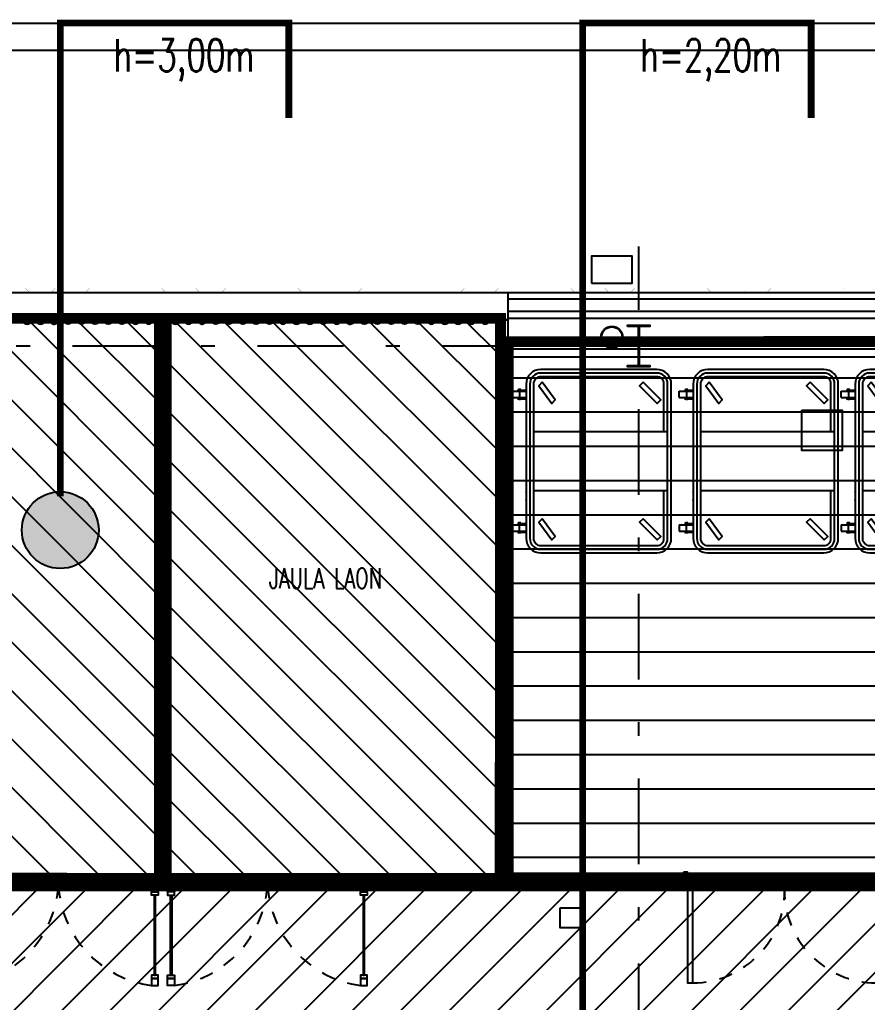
# Model space of a CAD drawing. Header units: millimetres. Extents: x -77 to 207, y -160 to 187.
# Drawn here: x -36.42 to -30.13, y 36.52 to 43.8 of the extents above; entities that cross this region are included whole.
import ezdxf
from ezdxf.enums import TextEntityAlignment as Align
from ezdxf.xclip import XClip

# ---------------------------------------------------------------- set-up
doc = ezdxf.new("R2010")
doc.units = ezdxf.units.MM
doc.header["$LTSCALE"] = 0.1
for name, pattern in [('X REF - ANELO INST bind$0$X REF - ANELO$0$DASHDOT2', [12.7, 6.35, -3.175, 0, -3.175]), ('X REF - ANELO INST bind$0$X REF - ANELO$0$DASHED', [0.75, 0.5, -0.25]), ('X REF - ANELO INST bind$0$X REF - ANELO$0$DASHED2', [0.375, 0.25, -0.125]), ('X REF - ANELO INST bind$0$X REF - ANELO$0$HIDDEN2', [0.1875, 0.125, -0.0625])]:
    doc.linetypes.add(name, pattern=pattern)
for name, color, linetype in [('C01 Foil blanco', 30, 'Continuous'), ('C02 PRY comun', 191, 'Continuous'), ('C04 PRY comun antihongos', 84, 'Continuous'), ('C07 P media Tº', 140, 'Continuous'), ('C10 Malla Metalica', 244, 'Continuous'), ('X REF - ANELO INST bind$0$X REF - ANELO EXT$0$E-REJILLAS', 8, 'Continuous'), ('X REF - ANELO INST bind$0$X REF - ANELO EXT$0$RLV-CORDONES', 8, 'Continuous'), ('X REF - ANELO INST bind$0$X REF - ANELO$0$A-CAMARA', 7, 'Continuous'), ('X REF - ANELO INST bind$0$X REF - ANELO$0$A-CHAPA ACANALADA', 8, 'Continuous'), ('X REF - ANELO INST bind$0$X REF - ANELO$0$A-CHAPA TRAPEZOIDAL', 8, 'Continuous'), ('X REF - ANELO INST bind$0$X REF - ANELO$0$A-TABIQUE HºAº', 7, 'Continuous'), ('X REF - ANELO INST bind$0$X REF - ANELO$0$A-VISTAS', 8, 'Continuous'), ('X REF - ANELO INST bind$0$X REF - ANELO$0$C-METALICA', 8, 'Continuous'), ('X REF - ANELO INST bind$0$X REF - ANELO$0$E-GENERAL', 8, 'Continuous'), ('X REF - ANELO INST bind$0$X REF - ANELO$0$E-MONTANTE PLUVIAL', 8, 'Continuous'), ('X REF - ANELO INST bind$0$X REF - ANELO$0$E-REJILLAS', 8, 'Continuous'), ('X REF - ANELO INST bind$0$X REF - ANELO$0$MET-COLUMNA METALICA', 7, 'Continuous'), ('X REF - ANELO INST bind$0$X REF - ANELO$0$MET-CORREAS DE CV', 7, 'Continuous'), ('X REF - ANELO INST bind$0$X REF - ANELO$0$MET-EJE CABRIADAS', 8, 'X REF - ANELO INST bind$0$X REF - ANELO$0$DASHDOT2'), ('X REF - ANELO INST bind$0$X REF - ANELO$0$MET-LANA VIDRIO', 8, 'Continuous'), ('X REF - ANELO INST bind$0$X REF - ANELO$0$R-NOMBRE LOCAL', 7, 'Continuous')]:
    doc.layers.add(name, color=color, linetype=linetype)
doc.styles.get("Standard").update_dxf_attribs({"font": 'arial.ttf'})
doc.styles.add('X REF - ANELO INST bind$0$X REF - ANELO$0$VAUX', font='romans.shx', dxfattribs={"width": 0.85})
doc.linetypes.add('X REF - ANELO INST bind$0$X REF - ANELO$0$REFERENCIAL CORTE TRANSVERSAL WM$0$BATTING', pattern='A,0.00254,-2.54,[134,ltypeshp.shx,S=2.54,R=0,X=-2.54,Y=0],-5.08,[134,ltypeshp.shx,S=2.54,R=180,X=2.54,Y=0],-2.54', length=10.16254)
pattern_1 = [(135, (-1.24037, 0), (-0.1796051, -0.1796051), [])]

# ---------------------------------------------------------------- blocks, each defined once
blk = doc.blocks.new('X REF - ANELO INST bind$0$X REF - ANELO$0$CMETP')
at = {"layer": 'X REF - ANELO INST bind$0$X REF - ANELO$0$MET-COLUMNA METALICA'}
blk.add_hatch(color=256, dxfattribs=at).paths.add_polyline_path([(-0.0825, 0), (-0.0825, 0.0097), (-0.0073, 0.0097, 0.414214), (-0.0029, 0.0141), (-0.0029, 0.2958, 0.414214), (-0.0073, 0.3002), (-0.0825, 0.3002), (-0.0825, 0.31), (0.0825, 0.31), (0.0825, 0.3002), (0.0073, 0.3002, 0.414214), (0.0029, 0.2958), (0.0029, 0.0141, 0.414214), (0.0073, 0.0097), (0.0825, 0.0097), (0.0825, 0)])
blk.add_lwpolyline([(0.0825, 0.3002), (0.0825, 0.31), (-0.0825, 0.31), (-0.0825, 0.3002), (-0.0073, 0.3002, -0.414214), (-0.0029, 0.2958), (-0.0029, 0.0141, -0.414214), (-0.0073, 0.0097), (-0.0825, 0.0097), (-0.0825, 0), (0.0825, 0), (0.0825, 0.0097), (0.0073, 0.0097, -0.414214), (0.0029, 0.0141), (0.0029, 0.2958, -0.414214), (0.0073, 0.3002)], format="xyb", close=True, dxfattribs=at)
blk = doc.blocks.new('X REF - ANELO INST bind$0$X REF - ANELO$0$A$C26E2783D')
at = {"layer": 'X REF - ANELO INST bind$0$X REF - ANELO$0$E-GENERAL'}
for p, q in [((-0.4643, 0.691), (-0.5126, 0.691)), ((-0.5126, 0.691), (-0.5126, 0.5864)), ((-0.4643, 0.691), (-0.4643, 0.5864)), ((0.4778, 0.691), (0.4778, 0.5864)), ((0.4778, 0.691), (0.5262, 0.691)), ((0.5262, 0.691), (0.5262, 0.5864)), ((-0.5293, 0.6352), (-0.4464, 0.6352)), ((-0.5207, 0.6513), (-0.5207, 0.5864)), ((-0.5207, 0.5873), (-0.5175, 0.5873)), ((-0.5175, 0.6513), (-0.5175, 0.5864)), ((-0.4562, 0.6352), (-0.4643, 0.6352)), ((-0.4594, 0.6513), (-0.4594, 0.5864)), ((-0.4594, 0.5873), (-0.4562, 0.5873)), ((-0.4562, 0.6513), (-0.4562, 0.5864)), ((0.2365, 0.5873), (0.2332, 0.5873)), ((0.2977, 0.5873), (0.2945, 0.5873)), ((0.5429, 0.6352), (0.4599, 0.6352)), ((0.4698, 0.6513), (0.4698, 0.5864)), ((0.4698, 0.6352), (0.4778, 0.6352)), ((0.473, 0.5873), (0.4698, 0.5873)), ((0.473, 0.6513), (0.473, 0.5864)), ((0.531, 0.6513), (0.531, 0.5864)), ((0.5343, 0.5873), (0.531, 0.5873)), ((0.5343, 0.6513), (0.5343, 0.5864)), ((-0.21, 0.5322), (0.2235, 0.5322))]:
    blk.add_line(p, q, dxfattribs=at)
blk.add_lwpolyline([(-0.5649, 0.5864), (0.5784, 0.5864, -0.414214), (0.6868, 0.478), (0.6868, -0.3813, -0.414214), (0.5784, -0.4897), (-0.5649, -0.4897, -0.414214), (-0.6732, -0.3813), (-0.6732, 0.478, -0.414214)], format="xyb", close=True, dxfattribs=at)
for points in [[(-0.5252, 0.6261), (-0.5252, 0.6442), (-0.5207, 0.6442), (-0.5207, 0.6261)], [(-0.4517, 0.6261), (-0.4517, 0.6442), (-0.4562, 0.6442), (-0.4562, 0.6261)], [(0.4652, 0.6261), (0.4652, 0.6442), (0.4698, 0.6442), (0.4698, 0.6261)], [(0.5388, 0.6261), (0.5388, 0.6442), (0.5343, 0.6442), (0.5343, 0.6261)]]:
    blk.add_lwpolyline(points, close=True, dxfattribs=at)
at = {"layer": 'X REF - ANELO INST bind$0$X REF - ANELO$0$E-GENERAL', "linetype": 'Continuous'}
for points in [[(-0.21, -0.4626), (-0.5649, -0.4626, -0.414214), (-0.6461, -0.3813), (-0.6461, 0.478, -0.414214), (-0.5649, 0.5593), (0.5784, 0.5593, -0.414214), (0.6597, 0.478), (0.6597, -0.3813, -0.414214), (0.5784, -0.4626), (0.2235, -0.4626)], [(-0.21, -0.4355), (-0.5649, -0.4355, -0.414214), (-0.619, -0.3813), (-0.619, 0.478, -0.414214), (-0.5649, 0.5322), (0.5784, 0.5322, -0.414214), (0.6326, 0.478), (0.6326, -0.3813, -0.414214), (0.5784, -0.4355), (0.2235, -0.4355)]]:
    blk.add_lwpolyline(points, format="xyb", dxfattribs=at)
at = {"layer": 'X REF - ANELO INST bind$0$X REF - ANELO$0$E-GENERAL'}
blk.add_lwpolyline([(0.2235, 0.5322), (0.2235, -0.4626), (-0.21, -0.4626), (-0.21, 0.5322)], dxfattribs=at)
at = {"layer": 'X REF - ANELO INST bind$0$X REF - ANELO$0$E-GENERAL', "linetype": 'Continuous'}
for points in [[(-0.579, 0.4669), (-0.5527, 0.4932), (-0.4215, 0.3966), (-0.4478, 0.3704)], [(0.4337, 0.4669), (0.4599, 0.4932), (0.5912, 0.3966), (0.5649, 0.3704)], [(-0.579, -0.2804), (-0.5527, -0.2541), (-0.4215, -0.3854), (-0.4478, -0.4116)], [(0.4337, -0.2804), (0.4599, -0.2541), (0.5912, -0.3854), (0.5649, -0.4116)]]:
    blk.add_lwpolyline(points, close=True, dxfattribs=at)
blk = doc.blocks.new('X REF - ANELO INST bind$0$X REF - ANELO EXT$0$rpluvial')
blk.add_lwpolyline([(1964.5718, 1190.3267), (1964.8718, 1190.3267), (1964.8718, 1190.5267), (1964.5718, 1190.5267)], close=True)
blk = doc.blocks.new('X REF - ANELO INST bind$0$X REF - ANELO EXT')
at = {"layer": 'X REF - ANELO INST bind$0$X REF - ANELO EXT$0$RLV-CORDONES'}
blk.add_lwpolyline([(-61.6249, -4.2732), (-61.625, 34.4717), (-61.625, 34.4717), (-61.625, 34.4717), (-61.625, 34.4717), (-61.625, 34.4717), (-61.625, 34.4717), (-61.6249, 37.778, -0.414212), (-55.6249, 43.778), (-14.3976, 43.778)], format="xyb", dxfattribs=at)
at = {"layer": 'X REF - ANELO INST bind$0$X REF - ANELO EXT$0$RLV-CORDONES', "color": 253}
blk.add_lwpolyline([(-61.4249, -4.265), (-61.4249, 37.778, -0.414212), (-55.6249, 43.578), (-13.7467, 43.578)], format="xyb", dxfattribs=at)
at = {"layer": 'X REF - ANELO INST bind$0$X REF - ANELO EXT$0$E-REJILLAS'}
blk.add_blockref('X REF - ANELO INST bind$0$X REF - ANELO EXT$0$rpluvial', (-1996.7475, -1148.4785, -0.0103), dxfattribs=at)
blk = doc.blocks.new('X REF - ANELO INST bind$0$X REF - ANELO$0$N Local')
at = {"layer": 'X REF - ANELO INST bind$0$X REF - ANELO$0$R-NOMBRE LOCAL', "lineweight": 0, "style": 'X REF - ANELO INST bind$0$X REF - ANELO$0$VAUX', "width": 0.85}
for p in [(6337.5718, -934.4549), (6337.5718, -934.7149)]:
    blk.add_attdef('NOMBRE', text='', height=0.1823, dxfattribs=at).set_placement(p, align=Align.CENTER)
blk = doc.blocks.new('X REF - ANELO INST bind$0$X REF - ANELO$0$P-180')
at = {"layer": 'X REF - ANELO INST bind$0$X REF - ANELO$0$C-METALICA'}
for points in [[(0.39, 0.1), (0.39, 0.82), (0.43, 0.82), (0.43, 0.1)], [(1.83, 0.1), (1.83, 0.82), (1.79, 0.82), (1.79, 0.1)], [(0.36, 0), (0.36, 0.1), (0.39, 0.1), (0.39, 0)], [(1.86, 0), (1.86, 0.1), (1.83, 0.1), (1.83, 0)]]:
    blk.add_lwpolyline(points, close=True, dxfattribs=at)
at = {"layer": 'X REF - ANELO INST bind$0$X REF - ANELO$0$C-METALICA', "color": 8, "linetype": 'X REF - ANELO INST bind$0$X REF - ANELO$0$DASHED'}
for centre, start, end in [((0.4264, 0.1355), 357.02574, 89.70111), ((1.7936, 0.1355), 90.29889, 182.97426)]:
    blk.add_arc(centre, 0.6845, start, end, dxfattribs=at)
blk = doc.blocks.new('X REF - ANELO INST bind$0$X REF - ANELO')
at = {"layer": 'X REF - ANELO INST bind$0$X REF - ANELO$0$A-CAMARA', "ltscale": 5}
blk.add_line((-32.8538, 41.2191), (-32.8538, 37.3864), dxfattribs=at)
blk.add_lwpolyline([(-32.7941, 41.578), (-32.8538, 41.578), (-32.8538, 41.3611), (-32.7941, 41.3611)], close=True, dxfattribs=at)
blk.add_lwpolyline([(-31.4958, 37.3805), (-32.8538, 37.3805), (-32.8538, 41.3611), (-26.6316, 41.3611), (-26.6313, 39.5604), (-26.4223, 39.5604), (-26.4222, 39.5004), (-26.6912, 39.5004), (-26.6916, 41.3011), (-32.7941, 41.3011), (-32.7935, 37.4406), (-31.4958, 37.4406), (-31.4958, 37.3805)], dxfattribs=at)
at = {"layer": 'X REF - ANELO INST bind$0$X REF - ANELO$0$A-CHAPA ACANALADA'}
for points in [[(-36.4272, 41.5672, -0.414214), (-36.3928, 41.5672), (-36.3788, 41.5531, 0.414214), (-36.3412, 41.5531), (-36.3272, 41.5672, -0.414214), (-36.2941, 41.5672), (-36.2801, 41.5531, 0.414214), (-36.2426, 41.5531), (-36.2285, 41.5672, -0.414214), (-36.1941, 41.5672), (-36.1801, 41.5531, 0.219544), (-36.1587, 41.5452, 0.923906)], [(-35.6087, 41.5735), (-35.609, 41.5735, 0.181707), (-35.6259, 41.5671), (-35.6399, 41.5531, -0.414214), (-35.6774, 41.5531), (-35.6915, 41.5671, 0.414214), (-35.7259, 41.5671), (-35.7399, 41.5531, -0.414214), (-35.7774, 41.5531), (-35.7915, 41.5671, 0.414214), (-35.8245, 41.5671), (-35.8386, 41.5531, -0.414214), (-35.8761, 41.5531), (-35.8901, 41.5671, 0.414214), (-35.9245, 41.5671), (-35.9386, 41.5531, -0.414214), (-35.9761, 41.5531), (-35.9901, 41.5671, 0.414214), (-36.0232, 41.5671), (-36.0373, 41.5531, -0.414214), (-36.0748, 41.5531), (-36.0888, 41.5672, 0.414214), (-36.1232, 41.5672), (-36.1373, 41.5531, -0.219544), (-36.1587, 41.5452, -0.923906)], [(-35.6093, 41.5735), (-35.609, 41.5735, -0.181707), (-35.5921, 41.5671), (-35.578, 41.5531, 0.414214), (-35.5405, 41.5531), (-35.5265, 41.5671, -0.414214), (-35.4921, 41.5671), (-35.478, 41.5531, 0.414214), (-35.4405, 41.5531), (-35.4265, 41.5671, -0.414214), (-35.3934, 41.5671), (-35.3794, 41.5531, 0.414214), (-35.3419, 41.5531), (-35.3278, 41.5671, -0.414214), (-35.2934, 41.5671), (-35.2794, 41.5531, 0.414214), (-35.2419, 41.5531), (-35.2278, 41.5671, -0.414214), (-35.1948, 41.5671), (-35.1807, 41.5531, 0.414214), (-35.1432, 41.5531), (-35.1292, 41.5671, -0.414214), (-35.0948, 41.5671), (-35.0807, 41.5531, 0.219544), (-35.0593, 41.5452, 0.923906)], [(-34.5136, 41.5735), (-34.5139, 41.5735, 0.181707), (-34.5308, 41.5671), (-34.5448, 41.5531, -0.414214), (-34.5823, 41.5531), (-34.5963, 41.5671, 0.414214), (-34.6308, 41.5671), (-34.6448, 41.5531, -0.414214), (-34.6823, 41.5531), (-34.6963, 41.5671, 0.414214), (-34.7294, 41.5671), (-34.7435, 41.5531, -0.414214), (-34.781, 41.5531), (-34.795, 41.5671, 0.414214), (-34.8294, 41.5671), (-34.8435, 41.5531, -0.414214), (-34.881, 41.5531), (-34.895, 41.5671, 0.414214), (-34.9281, 41.5671), (-34.9421, 41.5531, -0.414214), (-34.9796, 41.5531), (-34.9937, 41.5671, 0.414214), (-35.0281, 41.5671), (-35.0421, 41.5531, -0.219544), (-35.0635, 41.5452, -0.923906)], [(-34.5136, 41.5735), (-34.5132, 41.5735, -0.181707), (-34.4963, 41.5671), (-34.4823, 41.5531, 0.414214), (-34.4448, 41.5531), (-34.4308, 41.5671, -0.414214), (-34.3963, 41.5671), (-34.3823, 41.5531, 0.414214), (-34.3448, 41.5531), (-34.3308, 41.5671, -0.414214), (-34.2977, 41.5671), (-34.2836, 41.5531, 0.414214), (-34.2461, 41.5531), (-34.2321, 41.5671, -0.414214), (-34.1977, 41.5671), (-34.1836, 41.5531, 0.414214), (-34.1461, 41.5531), (-34.1321, 41.5671, -0.414214), (-34.099, 41.5671), (-34.085, 41.5531, 0.414214), (-34.0475, 41.5531), (-34.0334, 41.5672, -0.414214), (-33.999, 41.5672), (-33.985, 41.5531, 0.219544), (-33.9635, 41.5452, 0.923906)], [(-33.4136, 41.5735), (-33.4139, 41.5735, 0.181707), (-33.4308, 41.5672), (-33.4448, 41.5531, -0.414214), (-33.4823, 41.5531), (-33.4963, 41.5672, 0.414214), (-33.5308, 41.5672), (-33.5448, 41.5531, -0.414214), (-33.5823, 41.5531), (-33.5963, 41.5672, 0.414214), (-33.6294, 41.5672), (-33.6435, 41.5531, -0.414214), (-33.681, 41.5531), (-33.695, 41.5672, 0.414214), (-33.7294, 41.5672), (-33.7435, 41.5531, -0.414214), (-33.781, 41.5531), (-33.795, 41.5672, 0.414214), (-33.8281, 41.5672), (-33.8421, 41.5531, -0.414214), (-33.8796, 41.5531), (-33.8937, 41.5672, 0.414214), (-33.9281, 41.5672), (-33.9421, 41.5531, -0.219544), (-33.9635, 41.5452, -0.923906)], [(-33.4139, 41.5735), (-33.4136, 41.5735, -0.181707), (-33.3967, 41.5672), (-33.3826, 41.5531, 0.414214), (-33.3451, 41.5531), (-33.3311, 41.5672, -0.414214), (-33.2967, 41.5672), (-33.2826, 41.5531, 0.414214), (-33.2451, 41.5531), (-33.2311, 41.5672, -0.414214), (-33.198, 41.5672), (-33.1839, 41.5531, 0.414214), (-33.1464, 41.5531), (-33.1324, 41.5672, -0.414214), (-33.098, 41.5672), (-33.0839, 41.5531, 0.414214), (-33.0464, 41.5531), (-33.0324, 41.5672, -0.414214), (-32.9993, 41.5672), (-32.9853, 41.5531, 0.414214), (-32.9478, 41.5531), (-32.9337, 41.5672, -0.414214), (-32.8993, 41.5672), (-32.8853, 41.5531, 0.219544), (-32.8639, 41.5452, 0.923906)], [(-32.8538, 41.5463, -0.093827), (-32.8639, 41.5452)]]:
    blk.add_lwpolyline(points, format="xyb", dxfattribs=at)
at = {"layer": 'X REF - ANELO INST bind$0$X REF - ANELO$0$A-CHAPA TRAPEZOIDAL', "linetype": 'X REF - ANELO INST bind$0$X REF - ANELO$0$HIDDEN2'}
blk.add_lwpolyline([(-35.4104, 41.7943, 0.0006, 0.0006, 0), (-35.4219, 41.7828, 0.0006, 0.0006, 0), (-35.4519, 41.7828, 0.0006, 0.0006, 0), (-35.4559, 41.7868, 0.0006, 0.0006, 0), (-35.4859, 41.7868, 0.0006, 0.0006, 0), (-35.4899, 41.7828, 0.0006, 0.0006, 0), (-35.5199, 41.7828, 0.0006, 0.0006, 0), (-35.5239, 41.7868, 0.0006, 0.0006, 0), (-35.5539, 41.7868, 0.0006, 0.0006, 0), (-35.5579, 41.7828, 0.0006, 0.0006, 0), (-35.5879, 41.7828, 0.0006, 0.0006, 0), (-35.6162, 41.8111, 0.0006, 0.0006, 0), (-35.6462, 41.8111, 0.0006, 0.0006, 0), (-35.6745, 41.7828, 0.0006, 0.0006, 0), (-35.7045, 41.7828, 0.0006, 0.0006, 0), (-35.7085, 41.7868, 0.0006, 0.0006, 0), (-35.7385, 41.7868, 0.0006, 0.0006, 0), (-35.7425, 41.7828, 0.0006, 0.0006, 0), (-35.7725, 41.7828, 0.0006, 0.0006, 0), (-35.7765, 41.7868, 0.0006, 0.0006, 0), (-35.8065, 41.7868, 0.0006, 0.0006, 0), (-35.8105, 41.7828, 0.0006, 0.0006, 0), (-35.8405, 41.7828, 0.0006, 0.0006, 0), (-35.8688, 41.8111, 0.0006, 0.0006, 0), (-35.8988, 41.8111, 0.0006, 0.0006, 0), (-35.927, 41.7828, 0.0006, 0.0006, 0), (-35.957, 41.7828, 0.0006, 0.0006, 0), (-35.961, 41.7868, 0.0006, 0.0006, 0), (-35.991, 41.7868, 0.0006, 0.0006, 0), (-35.995, 41.7828, 0.0006, 0.0006, 0), (-36.025, 41.7828, 0.0006, 0.0006, 0), (-36.029, 41.7868, 0.0006, 0.0006, 0), (-36.059, 41.7868, 0.0006, 0.0006, 0), (-36.063, 41.7828, 0.0006, 0.0006, 0), (-36.093, 41.7828, 0.0006, 0.0006, 0), (-36.1213, 41.8111, 0.0006, 0.0006, 0), (-36.1513, 41.8111, 0.0006, 0.0006, 0), (-36.1796, 41.7828, 0.0006, 0.0006, 0), (-36.2096, 41.7828, 0.0006, 0.0006, 0), (-36.2136, 41.7868, 0.0006, 0.0006, 0), (-36.2436, 41.7868, 0.0006, 0.0006, 0), (-36.2476, 41.7828, 0.0006, 0.0006, 0), (-36.2776, 41.7828, 0.0006, 0.0006, 0), (-36.2816, 41.7868, 0.0006, 0.0006, 0), (-36.3116, 41.7868, 0.0006, 0.0006, 0), (-36.3156, 41.7828, 0.0006, 0.0006, 0), (-36.3456, 41.7828, 0.0006, 0.0006, 0), (-36.3739, 41.8111, 0.0006, 0.0006, 0), (-36.4039, 41.8111, 0.0006, 0.0006, 0), (-36.4322, 41.7828, 0, 0, 0)], format="xyseb", dxfattribs=at)
at = {"layer": 'X REF - ANELO INST bind$0$X REF - ANELO$0$A-CHAPA TRAPEZOIDAL'}
for points in [[(-34.6636, 41.7828, 0.0006, 0.0006, 0), (-34.6936, 41.7828, 0.0006, 0.0006, 0), (-34.6976, 41.7868, 0.0006, 0.0006, 0), (-34.7282, 41.7868, 0.0006, 0.0006, 0), (-34.7322, 41.7828, 0.0006, 0.0006, 0), (-34.7622, 41.7828, 0.0006, 0.0006, 0), (-34.7662, 41.7868, 0.0006, 0.0006, 0), (-34.7962, 41.7868, 0.0006, 0.0006, 0), (-34.8002, 41.7828, 0.0006, 0.0006, 0), (-34.8302, 41.7828, 0.0006, 0.0006, 0), (-34.8585, 41.8111, 0.0006, 0.0006, 0), (-34.8885, 41.8111, 0.0006, 0.0006, 0), (-34.9168, 41.7828, 0.0006, 0.0006, 0), (-34.9468, 41.7828, 0.0006, 0.0006, 0), (-34.9508, 41.7868, 0.0006, 0.0006, 0), (-34.9808, 41.7868, 0.0006, 0.0006, 0), (-34.9848, 41.7828, 0.0006, 0.0006, 0), (-35.0148, 41.7828, 0.0006, 0.0006, 0), (-35.0188, 41.7868, 0.0006, 0.0006, 0), (-35.0488, 41.7868, 0.0006, 0.0006, 0), (-35.0528, 41.7828, 0.0006, 0.0006, 0), (-35.0828, 41.7828, 0.0006, 0.0006, 0), (-35.111, 41.8111, 0.0006, 0.0006, 0), (-35.141, 41.8111, 0.0006, 0.0006, 0), (-35.1693, 41.7828, 0.0006, 0.0006, 0), (-35.1993, 41.7828, 0.0006, 0.0006, 0), (-35.2033, 41.7868, 0.0006, 0.0006, 0), (-35.2333, 41.7868, 0.0006, 0.0006, 0), (-35.2373, 41.7828, 0.0006, 0.0006, 0), (-35.2673, 41.7828, 0.0006, 0.0006, 0), (-35.2713, 41.7868, 0.0006, 0.0006, 0), (-35.3013, 41.7868, 0.0006, 0.0006, 0), (-35.3053, 41.7828, 0.0006, 0.0006, 0), (-35.3353, 41.7828, 0.0006, 0.0006, 0), (-35.3636, 41.8111, 0.0006, 0.0006, 0), (-35.3936, 41.8111, 0.0006, 0.0006, 0), (-35.4219, 41.7828, 0.0006, 0.0006, 0), (-35.4519, 41.7828, 0.0006, 0.0006, 0), (-35.4559, 41.7868, 0.0006, 0.0006, 0), (-35.4859, 41.7868, 0.0006, 0.0006, 0), (-35.4899, 41.7828, 0.0006, 0.0006, 0), (-35.5199, 41.7828, 0.0006, 0.0006, 0), (-35.5239, 41.7868, 0.0006, 0.0006, 0), (-35.5539, 41.7868, 0.0006, 0.0006, 0), (-35.5579, 41.7828, 0.0006, 0.0006, 0), (-35.5879, 41.7828, 0.0006, 0.0006, 0), (-35.6162, 41.8111, 0.0006, 0.0006, 0), (-35.6462, 41.8111, 0.0006, 0.0006, 0), (-35.6745, 41.7828, 0.0006, 0.0006, 0), (-35.7045, 41.7828, 0.0006, 0.0006, 0), (-35.7085, 41.7868, 0.0006, 0.0006, 0), (-35.7385, 41.7868, 0.0006, 0.0006, 0), (-35.7425, 41.7828, 0.0006, 0.0006, 0), (-35.7725, 41.7828, 0.0006, 0.0006, 0), (-35.7765, 41.7868, 0.0006, 0.0006, 0), (-35.8065, 41.7868, 0.0006, 0.0006, 0), (-35.8105, 41.7828, 0.0006, 0.0006, 0), (-35.8405, 41.7828, 0.0006, 0.0006, 0), (-35.8436, 41.786, 0.0006, 0.0006, 0)], [(-33.1476, 41.7828, 0.0006, 0.0006, 0), (-33.1776, 41.7828, 0.0006, 0.0006, 0), (-33.1816, 41.7868, 0.0006, 0.0006, 0), (-33.2122, 41.7868, 0.0006, 0.0006, 0), (-33.2162, 41.7828, 0.0006, 0.0006, 0), (-33.2462, 41.7828, 0.0006, 0.0006, 0), (-33.2502, 41.7868, 0.0006, 0.0006, 0), (-33.2802, 41.7868, 0.0006, 0.0006, 0), (-33.2842, 41.7828, 0.0006, 0.0006, 0), (-33.3142, 41.7828, 0.0006, 0.0006, 0), (-33.3425, 41.8111, 0.0006, 0.0006, 0), (-33.3725, 41.8111, 0.0006, 0.0006, 0), (-33.4008, 41.7828, 0.0006, 0.0006, 0), (-33.4308, 41.7828, 0.0006, 0.0006, 0), (-33.4348, 41.7868, 0.0006, 0.0006, 0), (-33.4648, 41.7868, 0.0006, 0.0006, 0), (-33.4688, 41.7828, 0.0006, 0.0006, 0), (-33.4988, 41.7828, 0.0006, 0.0006, 0), (-33.5028, 41.7868, 0.0006, 0.0006, 0), (-33.5328, 41.7868, 0.0006, 0.0006, 0), (-33.5368, 41.7828, 0.0006, 0.0006, 0), (-33.5668, 41.7828, 0.0006, 0.0006, 0), (-33.5951, 41.8111, 0.0006, 0.0006, 0), (-33.6251, 41.8111, 0.0006, 0.0006, 0), (-33.6534, 41.7828, 0.0006, 0.0006, 0), (-33.6834, 41.7828, 0.0006, 0.0006, 0), (-33.6874, 41.7868, 0.0006, 0.0006, 0), (-33.7174, 41.7868, 0.0006, 0.0006, 0), (-33.7214, 41.7828, 0.0006, 0.0006, 0), (-33.7514, 41.7828, 0.0006, 0.0006, 0), (-33.7554, 41.7868, 0.0006, 0.0006, 0), (-33.7854, 41.7868, 0.0006, 0.0006, 0), (-33.7894, 41.7828, 0.0006, 0.0006, 0), (-33.8194, 41.7828, 0.0006, 0.0006, 0), (-33.8476, 41.8111, 0.0006, 0.0006, 0), (-33.8776, 41.8111, 0.0006, 0.0006, 0), (-33.9059, 41.7828, 0.0006, 0.0006, 0), (-33.9359, 41.7828, 0.0006, 0.0006, 0), (-33.9399, 41.7868, 0.0006, 0.0006, 0), (-33.9699, 41.7868, 0.0006, 0.0006, 0), (-33.9739, 41.7828, 0.0006, 0.0006, 0), (-34.0039, 41.7828, 0.0006, 0.0006, 0), (-34.0079, 41.7868, 0.0006, 0.0006, 0), (-34.0379, 41.7868, 0.0006, 0.0006, 0), (-34.0419, 41.7828, 0.0006, 0.0006, 0), (-34.0719, 41.7828, 0.0006, 0.0006, 0), (-34.1002, 41.8111, 0.0006, 0.0006, 0), (-34.1302, 41.8111, 0.0006, 0.0006, 0), (-34.1585, 41.7828, 0.0006, 0.0006, 0), (-34.1885, 41.7828, 0.0006, 0.0006, 0), (-34.1925, 41.7868, 0.0006, 0.0006, 0), (-34.2225, 41.7868, 0.0006, 0.0006, 0), (-34.2265, 41.7828, 0.0006, 0.0006, 0), (-34.2565, 41.7828, 0.0006, 0.0006, 0), (-34.2605, 41.7868, 0.0006, 0.0006, 0), (-34.2905, 41.7868, 0.0006, 0.0006, 0), (-34.2945, 41.7828, 0.0006, 0.0006, 0), (-34.3245, 41.7828, 0.0006, 0.0006, 0), (-34.3528, 41.8111, 0.0006, 0.0006, 0), (-34.3828, 41.8111, 0.0006, 0.0006, 0), (-34.4111, 41.7828, 0.0006, 0.0006, 0), (-34.4411, 41.7828, 0.0006, 0.0006, 0), (-34.4451, 41.7868, 0.0006, 0.0006, 0), (-34.4751, 41.7868, 0.0006, 0.0006, 0), (-34.4791, 41.7828, 0.0006, 0.0006, 0), (-34.5091, 41.7828, 0.0006, 0.0006, 0), (-34.5131, 41.7868, 0.0006, 0.0006, 0), (-34.5431, 41.7868, 0.0006, 0.0006, 0), (-34.5471, 41.7828, 0.0006, 0.0006, 0), (-34.5771, 41.7828, 0.0006, 0.0006, 0), (-34.6053, 41.8111, 0.0006, 0.0006, 0), (-34.6353, 41.8111, 0.0006, 0.0006, 0), (-34.6636, 41.7828, 0, 0, 0)], [(-31.6317, 41.7828, 0.0006, 0.0006, 0), (-31.6617, 41.7828, 0.0006, 0.0006, 0), (-31.6657, 41.7868, 0.0006, 0.0006, 0), (-31.6962, 41.7868, 0.0006, 0.0006, 0), (-31.7002, 41.7828, 0.0006, 0.0006, 0), (-31.7302, 41.7828, 0.0006, 0.0006, 0), (-31.7342, 41.7868, 0.0006, 0.0006, 0), (-31.7642, 41.7868, 0.0006, 0.0006, 0), (-31.7682, 41.7828, 0.0006, 0.0006, 0), (-31.7982, 41.7828, 0.0006, 0.0006, 0), (-31.8265, 41.8111, 0.0006, 0.0006, 0), (-31.8565, 41.8111, 0.0006, 0.0006, 0), (-31.8848, 41.7828, 0.0006, 0.0006, 0), (-31.9148, 41.7828, 0.0006, 0.0006, 0), (-31.9188, 41.7868, 0.0006, 0.0006, 0), (-31.9488, 41.7868, 0.0006, 0.0006, 0), (-31.9528, 41.7828, 0.0006, 0.0006, 0), (-31.9828, 41.7828, 0.0006, 0.0006, 0), (-31.9868, 41.7868, 0.0006, 0.0006, 0), (-32.0168, 41.7868, 0.0006, 0.0006, 0), (-32.0208, 41.7828, 0.0006, 0.0006, 0), (-32.0508, 41.7828, 0.0006, 0.0006, 0), (-32.0791, 41.8111, 0.0006, 0.0006, 0), (-32.1091, 41.8111, 0.0006, 0.0006, 0), (-32.1374, 41.7828, 0.0006, 0.0006, 0), (-32.1674, 41.7828, 0.0006, 0.0006, 0), (-32.1714, 41.7868, 0.0006, 0.0006, 0), (-32.2014, 41.7868, 0.0006, 0.0006, 0), (-32.2054, 41.7828, 0.0006, 0.0006, 0), (-32.2354, 41.7828, 0.0006, 0.0006, 0), (-32.2394, 41.7868, 0.0006, 0.0006, 0), (-32.2694, 41.7868, 0.0006, 0.0006, 0), (-32.2734, 41.7828, 0.0006, 0.0006, 0), (-32.3034, 41.7828, 0.0006, 0.0006, 0), (-32.3317, 41.8111, 0.0006, 0.0006, 0), (-32.3617, 41.8111, 0.0006, 0.0006, 0), (-32.3899, 41.7828, 0.0006, 0.0006, 0), (-32.4199, 41.7828, 0.0006, 0.0006, 0), (-32.4239, 41.7868, 0.0006, 0.0006, 0), (-32.4539, 41.7868, 0.0006, 0.0006, 0), (-32.4579, 41.7828, 0.0006, 0.0006, 0), (-32.4879, 41.7828, 0.0006, 0.0006, 0), (-32.4919, 41.7868, 0.0006, 0.0006, 0), (-32.5219, 41.7868, 0.0006, 0.0006, 0), (-32.5259, 41.7828, 0.0006, 0.0006, 0), (-32.5559, 41.7828, 0.0006, 0.0006, 0), (-32.5842, 41.8111, 0.0006, 0.0006, 0), (-32.6142, 41.8111, 0.0006, 0.0006, 0), (-32.6425, 41.7828, 0.0006, 0.0006, 0), (-32.6725, 41.7828, 0.0006, 0.0006, 0), (-32.6765, 41.7868, 0.0006, 0.0006, 0), (-32.7065, 41.7868, 0.0006, 0.0006, 0), (-32.7105, 41.7828, 0.0006, 0.0006, 0), (-32.7405, 41.7828, 0.0006, 0.0006, 0), (-32.7445, 41.7868, 0.0006, 0.0006, 0), (-32.7745, 41.7868, 0.0006, 0.0006, 0), (-32.7785, 41.7828, 0.0006, 0.0006, 0), (-32.8085, 41.7828, 0.0006, 0.0006, 0), (-32.8368, 41.8111, 0.0006, 0.0006, 0), (-32.8668, 41.8111, 0.0006, 0.0006, 0), (-32.8951, 41.7828, 0.0006, 0.0006, 0), (-32.9251, 41.7828, 0.0006, 0.0006, 0), (-32.9291, 41.7868, 0.0006, 0.0006, 0), (-32.9591, 41.7868, 0.0006, 0.0006, 0), (-32.9631, 41.7828, 0.0006, 0.0006, 0), (-32.9931, 41.7828, 0.0006, 0.0006, 0), (-32.9971, 41.7868, 0.0006, 0.0006, 0), (-33.0271, 41.7868, 0.0006, 0.0006, 0), (-33.0311, 41.7828, 0.0006, 0.0006, 0), (-33.0611, 41.7828, 0.0006, 0.0006, 0), (-33.0894, 41.8111, 0.0006, 0.0006, 0), (-33.1194, 41.8111, 0.0006, 0.0006, 0), (-33.1476, 41.7828, 0, 0, 0)], [(-30.6099, 41.7943, 0.0006, 0.0006, 0), (-30.6214, 41.7828, 0.0006, 0.0006, 0), (-30.6514, 41.7828, 0.0006, 0.0006, 0), (-30.6554, 41.7868, 0.0006, 0.0006, 0), (-30.6854, 41.7868, 0.0006, 0.0006, 0), (-30.6894, 41.7828, 0.0006, 0.0006, 0), (-30.7194, 41.7828, 0.0006, 0.0006, 0), (-30.7234, 41.7868, 0.0006, 0.0006, 0), (-30.7534, 41.7868, 0.0006, 0.0006, 0), (-30.7574, 41.7828, 0.0006, 0.0006, 0), (-30.7874, 41.7828, 0.0006, 0.0006, 0), (-30.8157, 41.8111, 0.0006, 0.0006, 0), (-30.8457, 41.8111, 0.0006, 0.0006, 0), (-30.874, 41.7828, 0.0006, 0.0006, 0), (-30.904, 41.7828, 0.0006, 0.0006, 0), (-30.908, 41.7868, 0.0006, 0.0006, 0), (-30.938, 41.7868, 0.0006, 0.0006, 0), (-30.942, 41.7828, 0.0006, 0.0006, 0), (-30.972, 41.7828, 0.0006, 0.0006, 0), (-30.976, 41.7868, 0.0006, 0.0006, 0), (-31.006, 41.7868, 0.0006, 0.0006, 0), (-31.01, 41.7828, 0.0006, 0.0006, 0), (-31.04, 41.7828, 0.0006, 0.0006, 0), (-31.0682, 41.8111, 0.0006, 0.0006, 0), (-31.0982, 41.8111, 0.0006, 0.0006, 0), (-31.1265, 41.7828, 0.0006, 0.0006, 0), (-31.1565, 41.7828, 0.0006, 0.0006, 0), (-31.1605, 41.7868, 0.0006, 0.0006, 0), (-31.1905, 41.7868, 0.0006, 0.0006, 0), (-31.1945, 41.7828, 0.0006, 0.0006, 0), (-31.2245, 41.7828, 0.0006, 0.0006, 0), (-31.2285, 41.7868, 0.0006, 0.0006, 0), (-31.2585, 41.7868, 0.0006, 0.0006, 0), (-31.2625, 41.7828, 0.0006, 0.0006, 0), (-31.2925, 41.7828, 0.0006, 0.0006, 0), (-31.3208, 41.8111, 0.0006, 0.0006, 0), (-31.3508, 41.8111, 0.0006, 0.0006, 0), (-31.3791, 41.7828, 0.0006, 0.0006, 0), (-31.4091, 41.7828, 0.0006, 0.0006, 0), (-31.4131, 41.7868, 0.0006, 0.0006, 0), (-31.4431, 41.7868, 0.0006, 0.0006, 0), (-31.4471, 41.7828, 0.0006, 0.0006, 0), (-31.4771, 41.7828, 0.0006, 0.0006, 0), (-31.4811, 41.7868, 0.0006, 0.0006, 0), (-31.5111, 41.7868, 0.0006, 0.0006, 0), (-31.5151, 41.7828, 0.0006, 0.0006, 0), (-31.5451, 41.7828, 0.0006, 0.0006, 0), (-31.5734, 41.8111, 0.0006, 0.0006, 0), (-31.6034, 41.8111, 0.0006, 0.0006, 0), (-31.6317, 41.7828, 0, 0, 0)], [(-30.1163, 41.7828, 0.0006, 0.0006, 0), (-30.1463, 41.7828, 0.0006, 0.0006, 0), (-30.1503, 41.7868, 0.0006, 0.0006, 0), (-30.1803, 41.7868, 0.0006, 0.0006, 0), (-30.1843, 41.7828, 0.0006, 0.0006, 0), (-30.2143, 41.7828, 0.0006, 0.0006, 0), (-30.2183, 41.7868, 0.0006, 0.0006, 0), (-30.2483, 41.7868, 0.0006, 0.0006, 0), (-30.2523, 41.7828, 0.0006, 0.0006, 0), (-30.2823, 41.7828, 0.0006, 0.0006, 0), (-30.3105, 41.8111, 0.0006, 0.0006, 0), (-30.3405, 41.8111, 0.0006, 0.0006, 0), (-30.3688, 41.7828, 0.0006, 0.0006, 0), (-30.3988, 41.7828, 0.0006, 0.0006, 0), (-30.4028, 41.7868, 0.0006, 0.0006, 0), (-30.4328, 41.7868, 0.0006, 0.0006, 0), (-30.4368, 41.7828, 0.0006, 0.0006, 0), (-30.4668, 41.7828, 0.0006, 0.0006, 0), (-30.4708, 41.7868, 0.0006, 0.0006, 0), (-30.5008, 41.7868, 0.0006, 0.0006, 0), (-30.5048, 41.7828, 0.0006, 0.0006, 0), (-30.5348, 41.7828, 0.0006, 0.0006, 0), (-30.5631, 41.8111, 0.0006, 0.0006, 0), (-30.5931, 41.8111, 0.0006, 0.0006, 0), (-30.6214, 41.7828, 0.0006, 0.0006, 0), (-30.6514, 41.7828, 0.0006, 0.0006, 0), (-30.6554, 41.7868, 0.0006, 0.0006, 0), (-30.6854, 41.7868, 0.0006, 0.0006, 0), (-30.6894, 41.7828, 0.0006, 0.0006, 0), (-30.7194, 41.7828, 0.0006, 0.0006, 0), (-30.7234, 41.7868, 0.0006, 0.0006, 0), (-30.7534, 41.7868, 0.0006, 0.0006, 0), (-30.7574, 41.7828, 0.0006, 0.0006, 0), (-30.7874, 41.7828, 0.0006, 0.0006, 0), (-30.8157, 41.8111, 0.0006, 0.0006, 0), (-30.8457, 41.8111, 0.0006, 0.0006, 0), (-30.874, 41.7828, 0.0006, 0.0006, 0), (-30.904, 41.7828, 0.0006, 0.0006, 0), (-30.908, 41.7868, 0.0006, 0.0006, 0), (-30.938, 41.7868, 0.0006, 0.0006, 0), (-30.942, 41.7828, 0.0006, 0.0006, 0), (-30.972, 41.7828, 0.0006, 0.0006, 0), (-30.976, 41.7868, 0.0006, 0.0006, 0), (-31.006, 41.7868, 0.0006, 0.0006, 0), (-31.01, 41.7828, 0.0006, 0.0006, 0), (-31.04, 41.7828, 0.0006, 0.0006, 0), (-31.0431, 41.786, 0.0006, 0.0006, 0)]]:
    blk.add_lwpolyline(points, format="xyseb", dxfattribs=at)
at = {"layer": 'X REF - ANELO INST bind$0$X REF - ANELO$0$A-TABIQUE HºAº'}
blk.add_lwpolyline([(-53.3884, 41.578), (-32.7941, 41.578), (-32.7941, 41.778), (-53.3884, 41.778)], close=True, dxfattribs=at)
at = {"layer": 'X REF - ANELO INST bind$0$X REF - ANELO$0$A-VISTAS'}
blk.add_line((-20.9886, 41.588), (-32.7941, 41.5881), dxfattribs=at)
at = {"layer": 'X REF - ANELO INST bind$0$X REF - ANELO$0$C-METALICA'}
for points in [[(-35.3788, 41.578), (-35.3788, 41.528), (-35.3288, 41.528), (-35.3288, 41.578)], [(-35.3488, 41.503), (-35.3488, 39.4908), (-35.3588, 39.4908), (-35.3588, 41.503)], [(-35.3788, 39.4658), (-35.3788, 39.4158), (-35.3288, 39.4158), (-35.3288, 39.4658)], [(-35.3788, 39.4658), (-35.3788, 39.4158), (-35.3288, 39.4158), (-35.3288, 39.4658)], [(-35.3488, 37.4616), (-35.3488, 39.3908), (-35.3588, 39.3908), (-35.3588, 37.4616)], [(-35.4388, 37.3869), (-35.4388, 37.3369), (-35.3888, 37.3369), (-35.3888, 37.3869)], [(-35.3288, 37.3869), (-35.3288, 37.4369), (-35.3788, 37.4369), (-35.3788, 37.3869)], [(-35.2688, 37.3869), (-35.2688, 37.3369), (-35.3188, 37.3369), (-35.3188, 37.3869)], [(-33.8888, 37.3869), (-33.8888, 37.3369), (-33.8388, 37.3369), (-33.8388, 37.3869)], [(-33.8287, 37.3869), (-33.8287, 37.4369), (-33.7787, 37.4369), (-33.7787, 37.3869)], [(-32.9288, 37.4166), (-33.7537, 37.4166), (-33.7537, 37.4066), (-32.9288, 37.4066)], [(-32.8538, 37.3866), (-32.8538, 37.4366), (-32.9038, 37.4366), (-32.9038, 37.3866)], [(-35.4088, 36.7169), (-35.4088, 37.3119), (-35.4188, 37.3119), (-35.4188, 36.7169)], [(-35.2988, 36.7169), (-35.2988, 37.3119), (-35.2888, 37.3119), (-35.2888, 36.7169)], [(-33.8588, 36.7169), (-33.8588, 37.3119), (-33.8688, 37.3119), (-33.8688, 36.7169)], [(-35.4388, 36.6919), (-35.4388, 36.6419), (-35.3888, 36.6419), (-35.3888, 36.6919)], [(-35.2688, 36.6919), (-35.2688, 36.6419), (-35.3188, 36.6419), (-35.3188, 36.6919)], [(-33.8888, 36.6919), (-33.8888, 36.6419), (-33.8388, 36.6419), (-33.8388, 36.6919)]]:
    blk.add_lwpolyline(points, close=True, dxfattribs=at)
for points in [[(-35.3288, 41.528), (-35.3288, 41.503), (-35.3788, 41.503), (-35.3788, 41.528), (-35.3288, 41.528)], [(-35.3288, 39.4658), (-35.3288, 39.4908), (-35.3788, 39.4908), (-35.3788, 39.4658), (-35.3288, 39.4658)], [(-35.3288, 39.4658), (-35.3288, 39.4908), (-35.3788, 39.4908), (-35.3788, 39.4658), (-35.3288, 39.4658)], [(-35.3288, 39.4158), (-35.3288, 39.3908), (-35.3788, 39.3908), (-35.3788, 39.4158), (-35.3288, 39.4158)], [(-35.3288, 39.4158), (-35.3288, 39.3908), (-35.3788, 39.3908), (-35.3788, 39.4158), (-35.3288, 39.4158)], [(-35.3288, 37.4369), (-35.3288, 37.4619), (-35.3788, 37.4619), (-35.3788, 37.4369), (-35.3288, 37.4369)], [(-33.7787, 37.4369), (-33.7537, 37.4369), (-33.7537, 37.3869), (-33.7787, 37.3869), (-33.7787, 37.4369)], [(-32.9038, 37.4366), (-32.9288, 37.4366), (-32.9288, 37.3866), (-32.9038, 37.3866), (-32.9038, 37.4366)], [(-35.3888, 37.3369), (-35.3888, 37.3119), (-35.4388, 37.3119), (-35.4388, 37.3369), (-35.3888, 37.3369)], [(-35.3188, 37.3369), (-35.3188, 37.3119), (-35.2688, 37.3119), (-35.2688, 37.3369), (-35.3188, 37.3369)], [(-33.8388, 37.3369), (-33.8388, 37.3119), (-33.8888, 37.3119), (-33.8888, 37.3369), (-33.8388, 37.3369)], [(-35.3888, 36.6919), (-35.3888, 36.7169), (-35.4388, 36.7169), (-35.4388, 36.6919), (-35.3888, 36.6919)], [(-35.3188, 36.6919), (-35.3188, 36.7169), (-35.2688, 36.7169), (-35.2688, 36.6919), (-35.3188, 36.6919)], [(-33.8388, 36.6919), (-33.8388, 36.7169), (-33.8888, 36.7169), (-33.8888, 36.6919), (-33.8388, 36.6919)]]:
    blk.add_lwpolyline(points, dxfattribs=at)
for centre in [(-35.3838, 37.3869), (-35.3238, 37.3869), (-33.8338, 37.3869)]:
    blk.add_circle(centre, 0.005, dxfattribs=at)
at = {"layer": 'X REF - ANELO INST bind$0$X REF - ANELO$0$C-METALICA', "color": 8, "linetype": 'X REF - ANELO INST bind$0$X REF - ANELO$0$DASHED2'}
for centre, radius, start, end in [((-36.9242, 37.4315), 0.7967, 277.60391, 356.78596), ((-35.3347, 37.4305), 0.7953, 183.14513, 262.47984), ((-35.3729, 37.4305), 0.7953, 277.52016, 356.85487), ((-33.7834, 37.4315), 0.7967, 183.21404, 262.39609)]:
    blk.add_arc(centre, radius, start, end, dxfattribs=at)
at = {"layer": 'X REF - ANELO INST bind$0$X REF - ANELO$0$E-MONTANTE PLUVIAL'}
for radius in [0.08, 0.0765]:
    blk.add_circle((-32.0257, 41.4483, -0.0103), radius, dxfattribs=at)
at = {"layer": 'X REF - ANELO INST bind$0$X REF - ANELO$0$E-REJILLAS', "elevation": 0.0074}
blk.add_lwpolyline([(-30.6179, 40.9082), (-30.3179, 40.9082), (-30.3179, 40.6082), (-30.6179, 40.6082)], close=True, dxfattribs=at)
at = {"layer": 'X REF - ANELO INST bind$0$X REF - ANELO$0$E-REJILLAS'}
blk.add_lwpolyline([(-32.4098, 37.2178), (-32.2598, 37.2178), (-32.2598, 37.0678), (-32.4098, 37.0678)], close=True, dxfattribs=at)
at = {"layer": 'X REF - ANELO INST bind$0$X REF - ANELO$0$MET-CORREAS DE CV'}
for p, q in [((-26.224, 41.778), (-32.7941, 41.778)), ((-26.224, 41.638), (-32.7941, 41.638))]:
    blk.add_line(p, q, dxfattribs=at)
at = {"layer": 'X REF - ANELO INST bind$0$X REF - ANELO$0$MET-EJE CABRIADAS'}
for p, q in [((-31.8263, -0.8196, -0.0011), (-31.8263, 42.1212, -0.0011)), ((1.6013, 41.3831), (-54.2829, 41.3831)), ((1.6043, 41.3831), (-54.2799, 41.3831)), ((-21.2176, 37.4187, -0.0001), (-54.2799, 37.4187, -0.0001))]:
    blk.add_line(p, q, dxfattribs=at)
at = {"layer": 'X REF - ANELO INST bind$0$X REF - ANELO$0$MET-LANA VIDRIO', "linetype": 'X REF - ANELO INST bind$0$X REF - ANELO$0$REFERENCIAL CORTE TRANSVERSAL WM$0$BATTING', "ltscale": 0.025}
blk.add_lwpolyline([(-32.7941, 41.7338), (-26.3251, 41.7338), (-26.3251, 39.5297)], dxfattribs=at)
blk.add_blockref('X REF - ANELO INST bind$0$X REF - ANELO EXT', (0, 0))
ref = blk.add_blockref('X REF - ANELO INST bind$0$X REF - ANELO$0$N Local', (5035.9089, 787.3575, 0.0053), dxfattribs=dict(xscale=-0.7999999999999545, yscale=0.8000000000000114, zscale=0.8))
ref.add_attrib('NOMBRE', 'JAULA LAON', dxfattribs={"layer": 'X REF - ANELO INST bind$0$X REF - ANELO$0$R-NOMBRE LOCAL', "lineweight": 0, "height": 0.15, "style": 'X REF - ANELO INST bind$0$X REF - ANELO$0$VAUX', "width": 0.7}).set_placement((-34.1486, 39.5856, 0.0053), align=Align.CENTER)
at = {"layer": 'X REF - ANELO INST bind$0$X REF - ANELO$0$C-METALICA', "rotation": 180}
blk.add_blockref('X REF - ANELO INST bind$0$X REF - ANELO$0$P-180', (-29.6358, 37.4805), dxfattribs=at)
at = {"layer": 'X REF - ANELO INST bind$0$X REF - ANELO$0$E-GENERAL', "xscale": -1, "rotation": 90}
for p in [(-32.0748, 40.536), (-30.8367, 40.536, 0.0014), (-29.6359, 40.536, 0.0014)]:
    blk.add_blockref('X REF - ANELO INST bind$0$X REF - ANELO$0$A$C26E2783D', p, dxfattribs=at)
at = {"layer": 'X REF - ANELO INST bind$0$X REF - ANELO$0$MET-COLUMNA METALICA', "xscale": -1}
blk.add_blockref('X REF - ANELO INST bind$0$X REF - ANELO$0$CMETP', (-31.8264, 41.2281, -0.0205), dxfattribs=at)
blk = doc.blocks.new('X REF - ANELO INST bind')
ref = blk.add_blockref('X REF - ANELO INST bind$0$X REF - ANELO', (0, 0))
XClip(ref).set_block_clipping_path([(-76.9680737415, -24.7711317477), (92.9860355418, 61.1669630168)])

msp = doc.modelspace()

# ---------------------------------------------------------------- hatches: boundary and pattern name
at = {"layer": 'C01 Foil blanco'}
h = msp.add_hatch(dxfattribs=at)
h.set_pattern_fill('ANSI31', color=256, scale=0.08, style=0)
edge = h.paths.add_edge_path()
edge.add_line((-49.0214, 4.5849), (-49.0214, 14.5609))
edge.add_line((-49.0214, 14.5609), (-53.1984, 14.5609))
edge.add_line((-53.1984, 14.5609), (-53.1984, 16.7143))
edge.add_line((-53.1984, 16.7143), (-49.0215, 16.7143))
edge.add_line((-49.0215, 16.7143), (-49.0215, 37.3805))
edge.add_line((-49.0215, 37.3805), (-26.4226, 37.3805))
edge.add_line((-26.4226, 37.3805), (-26.4226, 33.4266))
edge.add_line((-26.4226, 33.4266), (-29.1206, 33.4266))
edge.add_line((-29.1206, 33.4266), (-29.1206, 29.2452))
edge.add_line((-29.1206, 29.2452), (-42.6771, 29.2452))
edge.add_line((-42.6771, 29.2452), (-42.6764, 4.5849))
edge.add_line((-42.6764, 4.5849), (-49.0214, 4.585))
at = {"layer": 'C07 P media Tº'}
h = msp.add_hatch(dxfattribs=at)
h.set_pattern_fill('LINE', color=256, scale=0.08, style=0)
h.paths.add_polyline_path([(-26.6916, 37.4408), (-26.6916, 37.9723), (-26.423, 37.9723), (-26.423, 39.5284), (-26.6916, 39.5284), (-26.6916, 41.4167), (-32.7941, 41.4158), (-32.7941, 37.4406)])
at = {"layer": 'C10 Malla Metalica'}
h = msp.add_hatch(dxfattribs=at)
h.set_pattern_fill('LINE', color=256, scale=0.08, angle=135, style=0)
h.set_pattern_definition(pattern_1)
h.paths.add_polyline_path([(-38.9038, 37.4369), (-38.9038, 41.5881), (-35.3788, 41.5881), (-35.3788, 37.4366)])
h = msp.add_hatch(dxfattribs=at)
h.set_pattern_fill('LINE', color=256, scale=0.08, angle=135, style=0)
h.set_pattern_definition(pattern_1)
h.paths.add_polyline_path([(-35.3288, 37.4366), (-35.3288, 41.5881), (-32.8511, 41.5881), (-32.8538, 37.4366)])
h = msp.add_hatch(color=256, dxfattribs=at)
edge = h.paths.add_edge_path()
edge.add_arc((-36.1148, 40.0179), 0.2848, 0, 360)

# ---------------------------------------------------------------- linework, layer by layer
at = {"layer": 'C01 Foil blanco', "const_width": 0.08, "elevation": -0.0366}
msp.add_lwpolyline([(-49.0214, 4.5849), (-49.0214, 14.5609), (-53.1984, 14.5609), (-53.1984, 16.7143), (-49.0215, 16.7143), (-49.0215, 37.3805), (-26.4226, 37.3805), (-26.4226, 33.4266), (-29.1206, 33.4266), (-29.1206, 29.2452), (-29.1206, 29.2452), (-42.6771, 29.2452), (-42.6764, 4.5849), (-49.0214, 4.585)], dxfattribs=at)
at = {"layer": 'C02 PRY comun', "const_width": 0.05, "elevation": 0.0004}
msp.add_lwpolyline([(-32.2423, 26.8605), (-32.2423, 43.778), (-30.548, 43.778), (-30.548, 43.0746)], dxfattribs=at)
at = {"layer": 'C07 P media Tº', "const_width": 0.08, "elevation": 0.0194}
msp.add_lwpolyline([(-26.6916, 37.4408), (-26.6916, 37.9723), (-26.423, 37.9723), (-26.423, 39.5284), (-26.6916, 39.5284), (-26.6916, 41.4167), (-32.7941, 41.4158), (-32.7941, 37.4406), (-26.6916, 37.4408)], dxfattribs=at)
at = {"layer": 'C10 Malla Metalica'}
for points, const_width, elevation in [([(-36.1148, 40.2684), (-36.1148, 43.778), (-34.4204, 43.778), (-34.4204, 43.0746)], 0.05, 0.0004), ([(-38.9038, 37.4369), (-38.9038, 41.5881), (-35.3788, 41.5881), (-35.3788, 37.4366), (-38.9038, 37.4369)], 0.08, 0.0086), ([(-35.3288, 37.4366), (-35.3288, 41.5881), (-32.8511, 41.5881), (-32.8538, 37.4366), (-35.3288, 37.4366)], 0.08, -0.0001)]:
    msp.add_lwpolyline(points, dxfattribs=dict(at, const_width=const_width, elevation=elevation))
msp.add_circle((-36.1148, 40.0179, -0.0936), 0.2848, dxfattribs=at)

# ---------------------------------------------------------------- block references
msp.add_blockref('X REF - ANELO INST bind', (0, 0))

# ---------------------------------------------------------------- texts
at = {"layer": 'C04 PRY comun antihongos', "color": 7, "insert": (-39.6768, 43.6592, -0.0041), "char_height": 0.24, "width": 8.958677, "attachment_point": 1}
msp.add_mtext('\\pi7.8627;{\\Fromans|c0;\\W0.7;h=2,20m}', dxfattribs=at)
at = {"layer": 'C10 Malla Metalica', "color": 7, "insert": (-42.982, 43.6592, -0.0041), "char_height": 0.24, "width": 8.358677, "attachment_point": 1}
msp.add_mtext('\\pi7.2627;{\\Fromans|c0;\\W0.7;h=3,00m}', dxfattribs=at)

doc.saveas('drawing.dxf')
